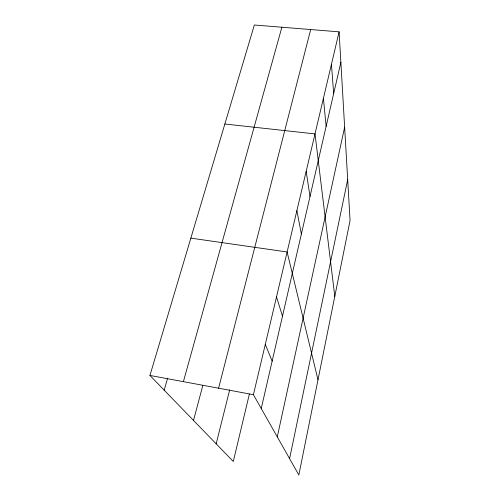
<?xml version="1.0" encoding="UTF-8"?>
<svg xmlns="http://www.w3.org/2000/svg" width="500" height="500" viewBox="0 0 500 500"><rect width="100%" height="100%" fill="white"/><g stroke="black" fill="none" stroke-linecap="round" stroke-linejoin="round"><path stroke-width="0.75" d="M289.594 458.656L347.688 179.581M277.288 436.887L344.644 127.156M261.25 408.531L340.875 62.244M339.106 31.844L350.062 220.525L298.837 475L253.419 394.681L339.106 31.844L254.356 25L149.938 375.444L233.287 461.494L249.375 394.069M216.181 443.831L229.719 389.719M218.588 388.206L310.694 29.55M193.506 420.425L202.787 385.556M183.406 381.662L281.881 27.225M164.175 390.144L167.619 378.162M224.856 124.012L315.006 133.912L334.794 296.388M190.85 238.125L287.119 251.981L317.994 379.825M149.938 375.444L253.419 394.681M265.294 344.406L272.156 361.106M276.506 296.913L282.494 316.15M296.887 210.619L301.369 234.044M306.169 171.312L310.012 196.469M323.419 98.281L326.131 126.356M331.444 64.294L333.663 93.6"/></g></svg>
